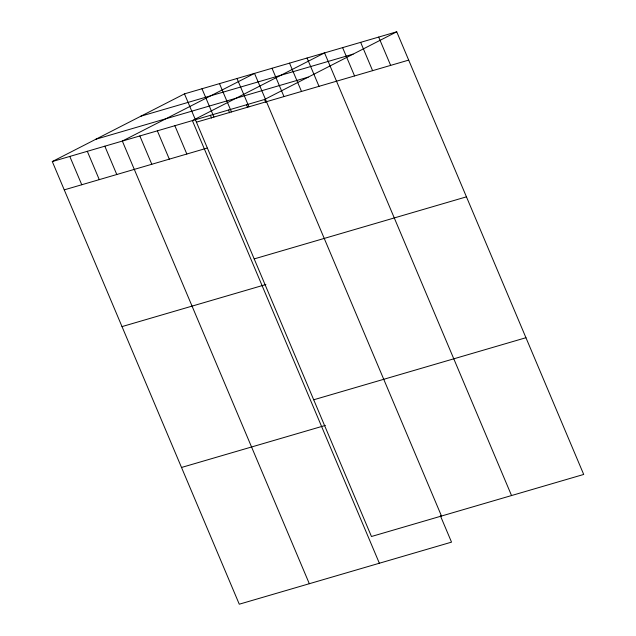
<?xml version="1.0" encoding="UTF-8"?>
<svg xmlns="http://www.w3.org/2000/svg" width="636" height="636" viewBox="0 0 636 636"><rect width="100%" height="100%" fill="white"/><g stroke="black" fill="none" stroke-linecap="round" stroke-linejoin="round"><path stroke-width="0.95" d="M440.358 515.701L451.528 542.134L239.271 604.2L52.295 161.552L184.472 93.866L396.729 31.8L583.705 474.448L371.456 536.506L184.472 93.866M52.295 161.552L264.544 99.494L396.729 31.8M140.858 116.205L353.107 54.139M95.917 139.22L308.166 77.155M196.437 122.176L408.686 60.11M64.252 189.87L207.185 148.077M254.193 258.908L466.442 196.842M122.009 326.602L265.896 284.523M313.699 399.782L525.948 337.716M181.514 467.468L325.401 425.397M378.682 37.079L390.647 65.389M360.644 42.35L372.601 70.668M342.605 47.628L354.562 75.938M511.543 495.547L324.559 52.899L192.382 120.594L379.358 563.234M307.053 58.019L319.01 86.337M289.539 63.147L301.496 91.457M272.025 68.267L283.99 96.577M441.495 516.027L254.519 73.386L122.335 141.073L309.319 583.721M264.544 99.494L265.705 102.229M237.005 78.506L248.97 106.816M246.506 104.765L247.658 107.508M219.5 83.626L231.456 111.936M228.459 110.044L229.62 112.779M201.986 88.746L213.942 117.056M210.421 115.315L211.581 118.058M174.868 125.713L186.833 154.023M157.354 130.833L169.319 159.143M139.848 135.953L151.805 164.271M104.829 146.193L116.786 174.51M87.315 151.312L99.272 179.63M69.801 156.432L81.766 184.75"/></g></svg>
